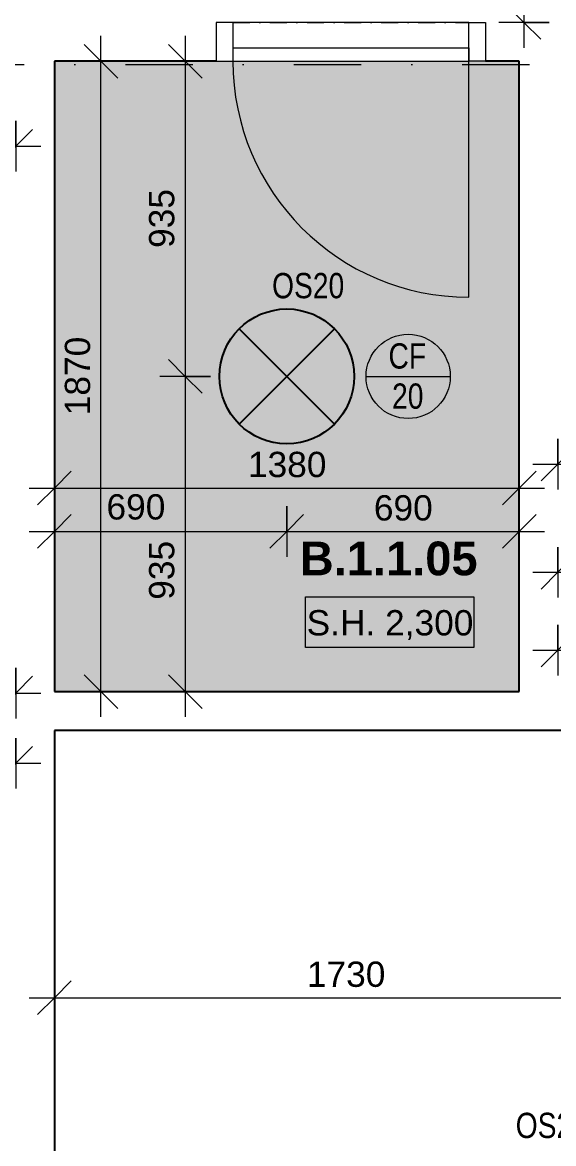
# Model space of a CAD drawing. Header units: millimetres. Extents: x -8169 to 42079, y -1655 to 57622.
# Drawn here: x -3374 to -1797, y 47602 to 50928 of the extents above; entities that cross this region are included whole.
import ezdxf

# ---------------------------------------------------------------- set-up
doc = ezdxf.new("R2010")
doc.units = ezdxf.units.MM
doc.linetypes.add('HA_DashDot_10mm-S3mm', pattern=[500, 200, -150, 0, -150])
doc.linetypes.add('HA_DashDot_2_2mm-S0_6mm', pattern=[110, 50, -30, 0, -30])
for name, color, linetype, lineweight in [('A-____-____-DIMS', 9, 'Continuous', 5), ('A-____-____-DIMS-50', 9, 'Continuous', 5), ('A-AREA-____-IDEN', 9, 'Continuous', 9), ('A-CLNG-____-IDEN', 9, 'Continuous', 9), ('A-CLNG-____-PATT', 9, 'Continuous', 9), ('A-DOOR-____-MCUT', 9, 'HA_DashDot_2_2mm-S0_6mm', 9), ('A-DOOR-____-OTLN', 9, 'Continuous', 9), ('A-DOOR-FRAM-OTLN', 9, 'Continuous', 9), ('E-LITE-EQPM-IDEN', 9, 'Continuous', 9), ('E-LITE-EQPM-OTLN', 9, 'Continuous', 9), ('G-____-____-DIMS', 9, 'Continuous', 5), ('I-WALL-____-MCUT', 9, 'Continuous', 25), ('S-GRID-____-OTLN', 9, 'Continuous', 5)]:
    doc.layers.add(name, color=color, linetype=linetype, lineweight=lineweight)
doc.styles.add('Arial_1', font='arial.ttf', dxfattribs={"height": 75})
doc.styles.add('Arial_2', font='arial.ttf', dxfattribs={"width": 0.8, "height": 75})
doc.styles.add('Arial_B', font='arialbd.ttf', dxfattribs={"height": 100})
doc.dimstyles.new('Inner_Dimensions', dxfattribs={"dimscale": 304.8, "dimtxt": 76.519455, "dimasz": 0.328084, "dimexe": 0.246063, "dimexo": 0.0625, "dimgap": 0.032808, "dimtad": 1, "dimdec": 0, "dimzin": 0, "dimdsep": 46, "dimtxsty": 'Arial_1', "dimblk1": 'OBLIQUE', "dimblk2": 'OBLIQUE', "dimsah": 1, "dimcen": 0.09, "dimdle": 0.246063, "dimazin": 0, "dimtfac": 1, "dimtdec": 4, "dimtix": 1, "dimtmove": 0, "dimatfit": 3, "dimfxl": 0.246063, "dimfxlon": 1, "dimtvp": 1, "dimtolj": 1, "dimtzin": 0, "dimlwd": 9, "dimlwe": 9, "dimarcsym": 2})
doc.dimstyles.new('Inner_Dimensions_1', dxfattribs={"dimscale": 304.8, "dimtxt": 76.519455, "dimasz": 0.328084, "dimexe": 0.246063, "dimexo": 0.0625, "dimgap": 0.032808, "dimtad": 1, "dimdec": 0, "dimzin": 0, "dimdsep": 46, "dimtxsty": 'Arial_1', "dimblk1": 'OBLIQUE', "dimblk2": 'OBLIQUE', "dimsah": 1, "dimcen": 0.09, "dimdle": 0.246063, "dimazin": 0, "dimtfac": 1, "dimtdec": 4, "dimtix": 1, "dimtmove": 2, "dimatfit": 3, "dimfxl": 0.246063, "dimfxlon": 1, "dimtvp": 1, "dimtolj": 1, "dimtzin": 0, "dimlwd": 9, "dimlwe": 9, "dimarcsym": 2})

# ---------------------------------------------------------------- blocks, each defined once
blk = doc.blocks.new('HA_DR_Single_Swing_Solid - In_BJ_700x2100-2124342-DPS_B - 1NP')
at = {"layer": 'A-DOOR-____-MCUT'}
for p, q in [((-350, 57.5), (350, 57.5)), ((-350, -57.5), (350, -57.5))]:
    blk.add_line(p, q, dxfattribs=at)
at = {"layer": 'A-DOOR-____-OTLN'}
for p, q in [((-350, -17.5), (-350, -57.5)), ((-350, -17.5), (350, -17.5)), ((350, -17.5), (350, -57.5)), ((-350, -57.5), (350, -57.5))]:
    blk.add_line(p, q, dxfattribs=at)
at = {"layer": 'A-DOOR-____-OTLN', "lineweight": 5}
blk.add_line((350, -757.5), (350, -57.5), dxfattribs=at)
blk.add_arc((350, -57.5), 700, 180, 270, dxfattribs=at)
at = {"layer": 'A-DOOR-FRAM-OTLN'}
for p, q in [((-350, 57.5), (-400, 57.5)), ((-400, 57.5), (-400, -57.5)), ((350, 57.5), (-350, 57.5)), ((-350, 57.5), (-350, -57.5)), ((350, -57.5), (350, 57.5)), ((350, 57.5), (400, 57.5)), ((400, 57.5), (400, -57.5)), ((-400, -57.5), (-350, -57.5)), ((400, -57.5), (350, -57.5))]:
    blk.add_line(p, q, dxfattribs=at)
blk = doc.blocks.new('HA_LF_GenericSymbol - OS20_chodby-1994326-DPS_B - 1NP')
at = {"layer": 'E-LITE-EQPM-OTLN', "color": 11, "lineweight": 25}
for p, q in [((141.4, 141.4), (-141.4, -141.4)), ((-141.4, 141.4), (141.4, -141.4))]:
    blk.add_line(p, q, dxfattribs=at)
blk.add_circle((0, 0), 200, dxfattribs=at)
blk = doc.blocks.new('DIMBLOCK8-DPS_B - 1NP')
at = {"layer": 'A-____-____-DIMS-50', "lineweight": 9}
for p, q in [((-3279.3, 48109.5), (-3279.3, 47959.5)), ((-3279.3, 48034.5), (-3279.3, 48109.5)), ((-1549.3, 47959.5), (-1549.3, 48109.5)), ((-3279.3, 48034.5), (-3229.3, 48084.5)), ((-1549.3, 48034.5), (-1499.3, 48084.5)), ((-3354.3, 48034.5), (-1549.3, 48034.5)), ((-3279.3, 48034.5), (-3329.3, 47984.5)), ((-1549.3, 48034.5), (-1599.3, 47984.5)), ((-1549.3, 48034.5), (-1549.3, 47959.5))]:
    blk.add_line(p, q, dxfattribs=at)
at = {"layer": 'A-____-____-DIMS-50', "color": 0, "lineweight": 9, "insert": (-2529.7, 48141.9), "char_height": 75, "width": 276.883, "attachment_point": 1, "line_spacing_factor": 0.941778, "style": 'Arial_1'}
blk.add_mtext('1730', dxfattribs=at)
blk = doc.blocks.new('_Oblique')
at = {"color": 0, "linetype": 'ByBlock', "lineweight": -2}
blk.add_line((-0.5, -0.5), (0.5, 0.5), dxfattribs=at)
blk = doc.blocks.new('DIMBLOCK42-DPS_B - 1NP')
at = {"layer": 'A-____-____-DIMS-50', "lineweight": 9}
for p, q in [((-3279.3, 49492.9), (-3279.3, 49342.9)), ((-3279.3, 49417.9), (-3279.3, 49492.9)), ((-2589.3, 49492.9), (-2589.3, 49342.9)), ((-2589.3, 49417.9), (-2589.3, 49492.9)), ((-3279.3, 49417.9), (-3229.3, 49467.9)), ((-2589.3, 49417.9), (-2539.3, 49467.9)), ((-3354.3, 49417.9), (-2589.3, 49417.9)), ((-3279.3, 49417.9), (-3329.3, 49367.9)), ((-2589.3, 49417.9), (-2639.3, 49367.9))]:
    blk.add_line(p, q, dxfattribs=at)
at = {"layer": 'A-____-____-DIMS-50', "color": 0, "lineweight": 9, "insert": (-3124.7, 49528.2), "char_height": 75, "width": 207.662, "attachment_point": 1, "line_spacing_factor": 0.941778, "style": 'Arial_1'}
blk.add_mtext('690', dxfattribs=at)
blk = doc.blocks.new('DIMBLOCK43-DPS_B - 1NP')
at = {"layer": 'A-____-____-DIMS-50', "lineweight": 9}
for p, q in [((-2589.3, 49492.9), (-2589.3, 49342.9)), ((-2589.3, 49417.9), (-2589.3, 49492.9)), ((-1899.3, 49492.9), (-1899.3, 49342.9)), ((-1899.3, 49417.9), (-1899.3, 49492.9)), ((-2589.3, 49417.9), (-2539.3, 49467.9)), ((-1899.3, 49417.9), (-1849.3, 49467.9)), ((-2589.3, 49417.9), (-2639.3, 49367.9)), ((-2589.3, 49417.9), (-1824.3, 49417.9)), ((-1899.3, 49417.9), (-1949.3, 49367.9))]:
    blk.add_line(p, q, dxfattribs=at)
at = {"layer": 'A-____-____-DIMS-50', "color": 0, "lineweight": 9, "insert": (-2330.8, 49525.3), "char_height": 75, "width": 207.662, "attachment_point": 1, "line_spacing_factor": 0.941778, "style": 'Arial_1'}
blk.add_mtext('690', dxfattribs=at)
blk = doc.blocks.new('DIMBLOCK44-DPS_B - 1NP')
at = {"layer": 'A-____-____-DIMS-50', "lineweight": 9}
for p, q in [((-2891, 50887.7), (-2891, 49877.7)), ((-2891, 50812.7), (-2941, 50862.7)), ((-2816, 50812.7), (-2966, 50812.7)), ((-2891, 50812.7), (-2841, 50762.7)), ((-2891, 50812.7), (-2816, 50812.7)), ((-2891, 49877.7), (-2941, 49927.7)), ((-2816, 49877.7), (-2966, 49877.7)), ((-2891, 49877.7), (-2841, 49827.7)), ((-2891, 49877.7), (-2816, 49877.7))]:
    blk.add_line(p, q, dxfattribs=at)
at = {"layer": 'A-____-____-DIMS-50', "color": 0, "lineweight": 9, "insert": (-2998.4, 50258.7), "char_height": 75, "width": 207.662, "attachment_point": 1, "rotation": 90, "line_spacing_factor": 0.941778, "style": 'Arial_1'}
blk.add_mtext('935', dxfattribs=at)
blk = doc.blocks.new('DIMBLOCK45-DPS_B - 1NP')
at = {"layer": 'A-____-____-DIMS-50', "lineweight": 9}
for p, q in [((-2891, 49877.7), (-2941, 49927.7)), ((-2816, 49877.7), (-2966, 49877.7)), ((-2891, 49877.7), (-2891, 48867.7)), ((-2891, 49877.7), (-2841, 49827.7)), ((-2891, 49877.7), (-2816, 49877.7)), ((-2891, 48942.7), (-2941, 48992.7)), ((-2816, 48942.7), (-2966, 48942.7)), ((-2891, 48942.7), (-2841, 48892.7)), ((-2891, 48942.7), (-2816, 48942.7))]:
    blk.add_line(p, q, dxfattribs=at)
at = {"layer": 'A-____-____-DIMS-50', "color": 0, "lineweight": 9, "insert": (-2998.4, 49215.1), "char_height": 75, "width": 207.662, "attachment_point": 1, "rotation": 90, "line_spacing_factor": 0.941778, "style": 'Arial_1'}
blk.add_mtext('935', dxfattribs=at)
blk = doc.blocks.new('DIMBLOCK46-DPS_B - 1NP')
at = {"layer": 'A-____-____-DIMS-50', "lineweight": 9}
for p, q in [((-1784.3, 49371.6), (-1784.3, 49221.6)), ((-1784.3, 49296.6), (-1784.3, 49371.6)), ((-861.8, 49371.6), (-861.8, 49221.6)), ((-861.8, 49296.6), (-861.8, 49371.6)), ((-1784.3, 49296.6), (-1734.3, 49346.6)), ((-861.8, 49296.6), (-811.8, 49346.6)), ((-1859.3, 49296.6), (-861.8, 49296.6)), ((-1784.3, 49296.6), (-1834.3, 49246.6)), ((-861.8, 49296.6), (-911.8, 49246.6))]:
    blk.add_line(p, q, dxfattribs=at)
at = {"layer": 'A-____-____-DIMS-50', "color": 0, "lineweight": 9, "insert": (-1409.6, 49404), "char_height": 75, "width": 207.662, "attachment_point": 1, "line_spacing_factor": 0.941778, "style": 'Arial_1'}
blk.add_mtext('923', dxfattribs=at)
blk = doc.blocks.new('DIMBLOCK95-DPS_B - 1NP')
at = {"layer": 'A-____-____-DIMS-50', "lineweight": 9}
for p, q in [((-4824.3, 49013.1), (-4824.3, 48863.1)), ((-4824.3, 48938.1), (-4824.3, 49013.1)), ((-4824.3, 48938.1), (-4774.3, 48988.1)), ((-3394.3, 49013.1), (-3394.3, 48863.1)), ((-3394.3, 48938.1), (-3394.3, 49013.1)), ((-3394.3, 48938.1), (-3344.3, 48988.1)), ((-4824.3, 48938.1), (-4874.3, 48888.1)), ((-4824.3, 48938.1), (-3319.3, 48938.1)), ((-3394.3, 48938.1), (-3444.3, 48888.1))]:
    blk.add_line(p, q, dxfattribs=at)
at = {"layer": 'A-____-____-DIMS-50', "color": 0, "lineweight": 9, "insert": (-4314.7, 49045.5), "char_height": 75, "width": 276.883, "attachment_point": 1, "line_spacing_factor": 0.941778, "style": 'Arial_1'}
blk.add_mtext('1430', dxfattribs=at)
blk = doc.blocks.new('Spot Elevations - Generic-448778-DPS_B - 1NP')
at = {"layer": 'G-____-____-DIMS', "lineweight": 9}
for p, q in [((-5, 0), (-5, 3)), ((-5, 3), (5, 3)), ((5, 3), (5, 0)), ((5, 0), (-5, 0))]:
    blk.add_line(p, q, dxfattribs=at)
blk = doc.blocks.new('HA_Tag_Ceiling - Group _ Type Mark-1728985-DPS_B - 1NP')
at = {"layer": 'A-CLNG-____-IDEN'}
blk.add_line((-2.5, 0), (2.5, 0), dxfattribs=at)
blk.add_circle((0, 0), 2.5, dxfattribs=at)
blk = doc.blocks.new('DIMBLOCK119-DPS_B - 1NP')
at = {"layer": 'A-____-____-DIMS-50', "lineweight": 9}
for p, q in [((-1885.1, 51617.9), (-1885.1, 50852.7)), ((-1885.1, 51542.9), (-1935.1, 51592.9)), ((-1960.1, 51542.9), (-1810.1, 51542.9)), ((-1885.1, 51542.9), (-1960.1, 51542.9)), ((-1885.1, 51542.9), (-1835.1, 51492.9)), ((-1885.1, 50927.7), (-1935.1, 50977.7)), ((-1810.1, 50927.7), (-1960.1, 50927.7)), ((-1885.1, 50927.7), (-1835.1, 50877.7)), ((-1885.1, 50927.7), (-1810.1, 50927.7))]:
    blk.add_line(p, q, dxfattribs=at)
at = {"layer": 'A-____-____-DIMS-50', "color": 0, "lineweight": 9, "insert": (-1992.5, 51148.8), "char_height": 75, "width": 207.662, "attachment_point": 1, "rotation": 90, "line_spacing_factor": 0.941778, "style": 'Arial_1'}
blk.add_mtext('615', dxfattribs=at)
blk = doc.blocks.new('DIMBLOCK157-DPS_B - 1NP')
at = {"layer": 'A-____-____-DIMS-50', "lineweight": 9}
for p, q in [((-6374.3, 48805), (-6374.3, 48655)), ((-6374.3, 48730), (-6374.3, 48805)), ((-3394.3, 48805), (-3394.3, 48655)), ((-3394.3, 48730), (-3394.3, 48805)), ((-6374.3, 48730), (-6324.3, 48780)), ((-3394.3, 48730), (-3344.3, 48780)), ((-6449.3, 48730), (-3319.3, 48730)), ((-6374.3, 48730), (-6424.3, 48680)), ((-3394.3, 48730), (-3444.3, 48680))]:
    blk.add_line(p, q, dxfattribs=at)
at = {"layer": 'A-____-____-DIMS-50', "color": 0, "lineweight": 9, "insert": (-4999.7, 48837.4), "char_height": 75, "width": 276.883, "attachment_point": 1, "line_spacing_factor": 0.941778, "style": 'Arial_1'}
blk.add_mtext('2980', dxfattribs=at)
blk = doc.blocks.new('DIMBLOCK161-DPS_B - 1NP')
at = {"layer": 'A-____-____-DIMS-50', "lineweight": 9}
for p, q in [((-1784.3, 49692.6), (-1784.3, 49542.6)), ((-1784.3, 49617.6), (-1784.3, 49692.6)), ((-1384.3, 49692.6), (-1384.3, 49542.6)), ((-1384.3, 49617.6), (-1384.3, 49692.6)), ((-1784.3, 49617.6), (-1734.3, 49667.6)), ((-1384.3, 49617.6), (-1334.3, 49667.6)), ((-1859.3, 49617.6), (-1309.3, 49617.6)), ((-1784.3, 49617.6), (-1834.3, 49567.6)), ((-1384.3, 49617.6), (-1434.3, 49567.6))]:
    blk.add_line(p, q, dxfattribs=at)
at = {"layer": 'A-____-____-DIMS-50', "color": 0, "lineweight": 9, "insert": (-1670.8, 49725), "char_height": 75, "width": 207.662, "attachment_point": 1, "line_spacing_factor": 0.941778, "style": 'Arial_1'}
blk.add_mtext('400', dxfattribs=at)
blk = doc.blocks.new('DIMBLOCK162-DPS_B - 1NP')
at = {"layer": 'A-____-____-DIMS-50', "lineweight": 9}
for p, q in [((-1784.3, 49140.9), (-1784.3, 48990.9)), ((-1784.3, 49065.9), (-1784.3, 49140.9)), ((70.7, 49140.9), (70.7, 48990.9)), ((70.7, 49065.9), (70.7, 49140.9)), ((-1784.3, 49065.9), (-1734.3, 49115.9)), ((70.7, 49065.9), (120.7, 49115.9)), ((-1859.3, 49065.9), (145.7, 49065.9)), ((-1784.3, 49065.9), (-1834.3, 49015.9)), ((70.7, 49065.9), (20.7, 49015.9))]:
    blk.add_line(p, q, dxfattribs=at)
at = {"layer": 'A-____-____-DIMS-50', "color": 0, "lineweight": 9, "insert": (-972.2, 49173.3), "char_height": 75, "width": 276.883, "attachment_point": 1, "line_spacing_factor": 0.941778, "style": 'Arial_1'}
blk.add_mtext('1855', dxfattribs=at)
blk = doc.blocks.new('DIMBLOCK164-DPS_B - 1NP')
at = {"layer": 'A-____-____-DIMS-50', "lineweight": 9}
for p, q in [((-3279.3, 49621.6), (-3279.3, 49471.6)), ((-3279.3, 49546.6), (-3279.3, 49621.6)), ((-1899.3, 49621.6), (-1899.3, 49471.6)), ((-1899.3, 49546.6), (-1899.3, 49621.6)), ((-3279.3, 49546.6), (-3229.3, 49596.6)), ((-1899.3, 49546.6), (-1849.3, 49596.6)), ((-3354.3, 49546.6), (-1824.3, 49546.6)), ((-3279.3, 49546.6), (-3329.3, 49496.6)), ((-1899.3, 49546.6), (-1949.3, 49496.6))]:
    blk.add_line(p, q, dxfattribs=at)
at = {"layer": 'A-____-____-DIMS-50', "color": 0, "lineweight": 9, "insert": (-2704.7, 49654), "char_height": 75, "width": 276.883, "attachment_point": 1, "line_spacing_factor": 0.941778, "style": 'Arial_1'}
blk.add_mtext('1380', dxfattribs=at)
blk = doc.blocks.new('DIMBLOCK165-DPS_B - 1NP')
at = {"layer": 'A-____-____-DIMS-50', "lineweight": 9}
for p, q in [((-3141, 48867.7), (-3141, 50887.7)), ((-3141, 50812.7), (-3191, 50862.7)), ((-3216, 50812.7), (-3066, 50812.7)), ((-3141, 50812.7), (-3216, 50812.7)), ((-3141, 50812.7), (-3091, 50762.7)), ((-3141, 48942.7), (-3191, 48992.7)), ((-3216, 48942.7), (-3066, 48942.7)), ((-3141, 48942.7), (-3216, 48942.7)), ((-3141, 48942.7), (-3091, 48892.7))]:
    blk.add_line(p, q, dxfattribs=at)
at = {"layer": 'A-____-____-DIMS-50', "color": 0, "lineweight": 9, "insert": (-3248.4, 49762.4), "char_height": 75, "width": 276.883, "attachment_point": 1, "rotation": 90, "line_spacing_factor": 0.941778, "style": 'Arial_1'}
blk.add_mtext('1870', dxfattribs=at)
blk = doc.blocks.new('DIMBLOCK181-DPS_B - 1NP')
at = {"layer": 'A-____-____-DIMS-50', "lineweight": 9}
for p, q in [((-6274.3, 50635.4), (-6274.3, 50485.4)), ((-6274.3, 50560.4), (-6274.3, 50635.4)), ((-3394.3, 50635.4), (-3394.3, 50485.4)), ((-3394.3, 50560.4), (-3394.3, 50635.4)), ((-6274.3, 50560.4), (-6224.3, 50610.4)), ((-3394.3, 50560.4), (-3344.3, 50610.4)), ((-6349.3, 50560.4), (-3319.3, 50560.4)), ((-6274.3, 50560.4), (-6324.3, 50510.4)), ((-3394.3, 50560.4), (-3444.3, 50510.4))]:
    blk.add_line(p, q, dxfattribs=at)
at = {"layer": 'A-____-____-DIMS-50', "color": 0, "lineweight": 9, "insert": (-4949.7, 50667.8), "char_height": 75, "width": 276.883, "attachment_point": 1, "line_spacing_factor": 0.941778, "style": 'Arial_1'}
blk.add_mtext('2880', dxfattribs=at)

msp = doc.modelspace()

# ---------------------------------------------------------------- hatches: boundary and pattern name
at = {"layer": 'A-CLNG-____-PATT'}
msp.add_hatch(color=256, dxfattribs=at).paths.add_polyline_path([(-1899.3, 48942.7), (-1899.3, 50812.7), (-3279.3, 50812.7), (-3279.3, 48942.7), (-2430.7, 48942.7)])

# ---------------------------------------------------------------- linework, layer by layer
at = {"layer": 'I-WALL-____-MCUT'}
for p, q in [((-3279.3, 50812.7), (-3279.3, 48942.7)), ((-2799.3, 50812.7), (-3279.3, 50812.7)), ((-1899.3, 50812.7), (-1999.3, 50812.7)), ((-1899.3, 48942.7), (-1899.3, 50812.7)), ((-3279.3, 48942.7), (-1899.3, 48942.7)), ((-3279.3, 48827.7), (-3279.3, 45052.7)), ((245.7, 48827.7), (-3279.3, 48827.7))]:
    msp.add_line(p, q, dxfattribs=at)
at = {"layer": 'S-GRID-____-OTLN', "linetype": 'HA_DashDot_10mm-S3mm', "lineweight": 9}
msp.add_line((-6569.3, 50802.7), (21423.9, 50802.7), dxfattribs=at)

# ---------------------------------------------------------------- block references
at = {"layer": 'A-CLNG-____-IDEN', "xscale": 49.99999999999998, "yscale": 49.99999999999998, "zscale": 49.99999999999998}
msp.add_blockref('HA_Tag_Ceiling - Group _ Type Mark-1728985-DPS_B - 1NP', (-2229, 49877.7), dxfattribs=at)
at = {"layer": 'A-DOOR-____-OTLN'}
msp.add_blockref('HA_DR_Single_Swing_Solid - In_BJ_700x2100-2124342-DPS_B - 1NP', (-2399.3, 50870.2), dxfattribs=at)
at = {"layer": 'E-LITE-EQPM-OTLN', "color": 11, "lineweight": 25}
msp.add_blockref('HA_LF_GenericSymbol - OS20_chodby-1994326-DPS_B - 1NP', (-2589.3, 49877.7), dxfattribs=at)
at = {"layer": 'G-____-____-DIMS', "lineweight": 9, "xscale": 49.99999999999998, "yscale": 49.99999999999998, "zscale": 49.99999999999998}
msp.add_blockref('Spot Elevations - Generic-448778-DPS_B - 1NP', (-2283.7, 49073.5), dxfattribs=at)

# ---------------------------------------------------------------- texts
at = {"layer": 'A-AREA-____-IDEN', "lineweight": 5, "insert": (-2550.9, 49387.7), "char_height": 100, "width": 653.375, "attachment_point": 1, "style": 'Arial_B'}
msp.add_mtext('B.1.1.05', dxfattribs=at)
at = {"layer": 'A-CLNG-____-IDEN', "lineweight": 5, "char_height": 75, "attachment_point": 1, "style": 'Arial_2'}
for s, insert, width in [('CF', (-2287.4, 49975.9), 137.89), ('20', (-2276.8, 49856.8), 115.443)]:
    msp.add_mtext(s, dxfattribs=dict(at, insert=insert, width=width))
at = {"layer": 'E-LITE-EQPM-IDEN', "lineweight": 5, "char_height": 75, "width": 262.953, "attachment_point": 1, "style": 'Arial_2'}
for s, insert in [('OS20', (-2633.1, 50184.5)), ('OS23', (-1909.7, 47693.4))]:
    msp.add_mtext(s, dxfattribs=dict(at, insert=insert))
at = {"layer": 'G-____-____-DIMS', "lineweight": 9, "insert": (-2530.4, 49184.4), "char_height": 75, "width": 592.246, "attachment_point": 1, "line_spacing_factor": 0.941778, "style": 'Arial_1'}
msp.add_mtext('S.H. 2,300', dxfattribs=at)

# ---------------------------------------------------------------- dimensions: what is measured, and where the dimension line sits
at = {"layer": 'A-____-____-DIMS', "lineweight": 9}
for base, p1, p2, override, picture, middle in [((-1885.1, 50927.7), (-1960.1, 51542.9), (-1810.1, 50927.7), {"dimpost": '<>', "dimfxl": 633.238578}, 'DIMBLOCK119-DPS_B - 1NP', (-1933.4, 51235.3)), ((-3141, 50812.7), (-3216, 48942.7), (-3216, 50812.7), {"dimpost": '<>', "dimfxl": 1870}, 'DIMBLOCK165-DPS_B - 1NP', (-3189.3, 49877.7)), ((-2891, 49877.7), (-2816, 50812.7), (-2816, 49877.7), {"dimpost": '<>', "dimfxl": 935}, 'DIMBLOCK44-DPS_B - 1NP', (-2939.4, 50345.2))]:
    dim = msp.add_linear_dim(base=base, p1=p1, p2=p2, angle=90, dimstyle='Inner_Dimensions', override=override, dxfattribs=at)
    dim.commit()
    dim.dimension.update_dxf_attribs({"geometry": picture, "text_midpoint": middle})
for base, p1, p2, override, picture, middle in [((-3394.3, 50560.4), (-6274.3, 50635.4), (-3394.3, 50635.4), {"dimpost": '<>', "dimfxl": 2880}, 'DIMBLOCK181-DPS_B - 1NP', (-4834.3, 50608.7)), ((-1384.3, 49617.6), (-1784.3, 49692.6), (-1384.3, 49692.6), {"dimpost": '<>', "dimfxl": 400}, 'DIMBLOCK161-DPS_B - 1NP', (-1584.3, 49665.9)), ((-1899.3, 49546.6), (-3279.3, 49621.6), (-1899.3, 49621.6), {"dimpost": '<>', "dimfxl": 1380}, 'DIMBLOCK164-DPS_B - 1NP', (-2589.3, 49594.9)), ((-1899.3, 49417.9), (-2589.3, 49492.9), (-1899.3, 49492.9), {"dimpost": '<>', "dimfxl": 690}, 'DIMBLOCK43-DPS_B - 1NP', (-2244.3, 49466.2)), ((-861.810088, 49296.603561), (-1784.310088, 49371.603561), (-861.810088, 49371.603561), {"dimpost": '<>', "dimfxl": 922.5}, 'DIMBLOCK46-DPS_B - 1NP', (-1323.060088, 49344.9221151)), ((70.7, 49065.9), (-1784.3, 49140.9), (70.7, 49140.9), {"dimpost": '<>', "dimfxl": 1855}, 'DIMBLOCK162-DPS_B - 1NP', (-856.8, 49114.2)), ((-3394.3, 48730), (-6374.3, 48805), (-3394.3, 48805), {"dimpost": '<>', "dimfxl": 2980}, 'DIMBLOCK157-DPS_B - 1NP', (-4884.3, 48778.3)), ((-1549.3, 48034.5), (-3279.3, 48109.5), (-1549.3, 47959.5), {"dimpost": '<>', "dimfxl": 1736.490714}, 'DIMBLOCK8-DPS_B - 1NP', (-2414.3, 48082.8))]:
    dim = msp.add_linear_dim(base=base, p1=p1, p2=p2, dimstyle='Inner_Dimensions', override=override, dxfattribs=at)
    dim.commit()
    dim.dimension.update_dxf_attribs({"geometry": picture, "text_midpoint": middle})
dim = msp.add_linear_dim(base=(-2891, 48942.7), p1=(-2816, 49877.7), p2=(-2816, 48942.7), angle=90, dimstyle='Inner_Dimensions_1', override={"dimpost": '<>', "dimfxl": 935}, dxfattribs=at)
dim.commit()
dim.dimension.update_dxf_attribs({"geometry": 'DIMBLOCK45-DPS_B - 1NP', "text_midpoint": (-2948.4, 49319), "dimtype": 160, "text_rotation": 90})
for base, p1, p2, override, picture, middle in [((-2589.3, 49417.9), (-3279.3, 49492.9), (-2589.3, 49492.9), {"dimpost": '<>', "dimfxl": 690}, 'DIMBLOCK42-DPS_B - 1NP', (-3020.9, 49478.2)), ((-3394.3, 48938.1), (-4824.3, 49013.1), (-3394.3, 49013.1), {"dimpost": '<>', "dimfxl": 1430}, 'DIMBLOCK95-DPS_B - 1NP', (-4176.2, 48995.5))]:
    dim = msp.add_linear_dim(base=base, p1=p1, p2=p2, dimstyle='Inner_Dimensions_1', override=override, dxfattribs=at)
    dim.commit()
    dim.dimension.update_dxf_attribs({"geometry": picture, "text_midpoint": middle, "dimtype": 160})

doc.saveas('drawing.dxf')
